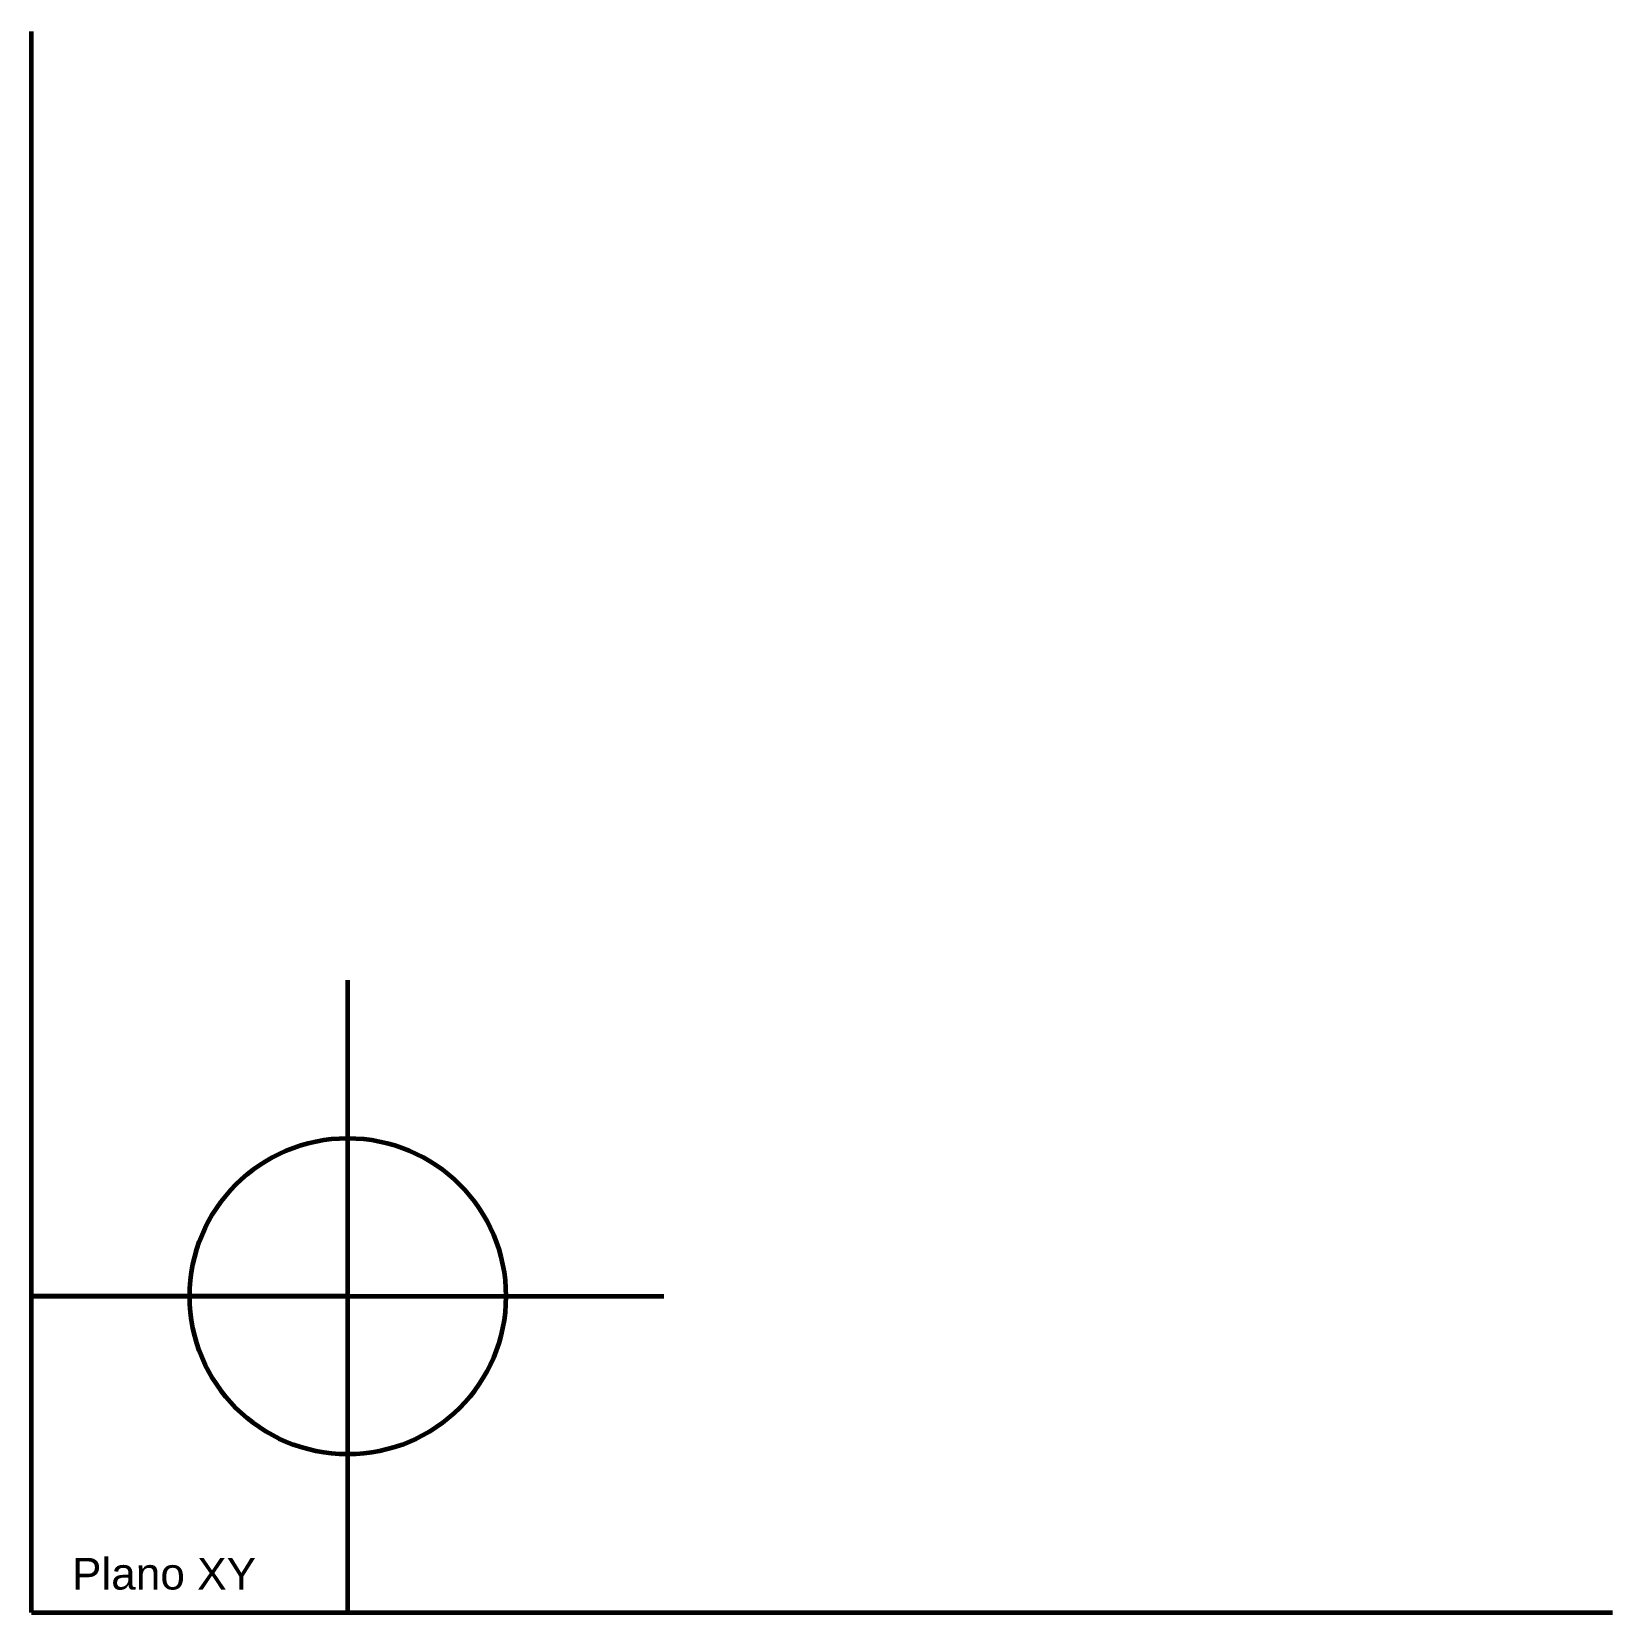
# Model space of a CAD drawing. Extents: x 0 to 5, y 0 to 5.
import ezdxf

# ---------------------------------------------------------------- set-up
doc = ezdxf.new("R2010")
doc.units = 0
doc.header["$PDMODE"] = 34
doc.header["$PDSIZE"] = -10
for name, color, linetype, lineweight, true_color in [('axesX', 1, 'Continuous', 60, 0xff0000), ('axesY', 3, 'Continuous', 60, 0x00ff00), ('axesZ', 5, 'Continuous', 60, 0x0000ff), ('point', 7, 'Continuous', 60, 0x41babe)]:
    doc.layers.add(name, color=color, linetype=linetype, lineweight=lineweight, true_color=true_color)
doc.styles.get("Standard").update_dxf_attribs({"font": 'arial.ttf'})

msp = doc.modelspace()

# ---------------------------------------------------------------- linework, layer by layer
at = {"layer": 'axesX'}
for p, q in [((1, 1, 1), (0, 1, 1)), ((0, 0), (5, 0))]:
    msp.add_line(p, q, dxfattribs=at)
at = {"layer": 'axesY'}
msp.add_line((0, 0), (0, 5), dxfattribs=at)
at = {"layer": 'axesZ'}
msp.add_line((1, 1, 1), (1, 1), dxfattribs=at)
at = {"layer": 'point'}
msp.add_point((1, 1, 1), dxfattribs=at)

# ---------------------------------------------------------------- texts
at = {"layer": 'axesX', "color": 7}
msp.add_text('Plano XY', height=0.1, dxfattribs=at).set_placement((0.1276, 0.0723))
at = {"layer": 'axesY', "color": 0, "extrusion": (1, 3.07249e-15, 0)}
msp.add_text('Plano YZ', height=0.1, dxfattribs=at).set_placement((0.0478, 0.8317))
at = {"layer": 'axesZ', "color": 0, "extrusion": (-2.12107e-15, 1, 0)}
msp.add_text('Plano XZ', height=0.1, rotation=90, dxfattribs=at).set_placement((-0.7763, 0.0691))

doc.saveas('drawing.dxf')
